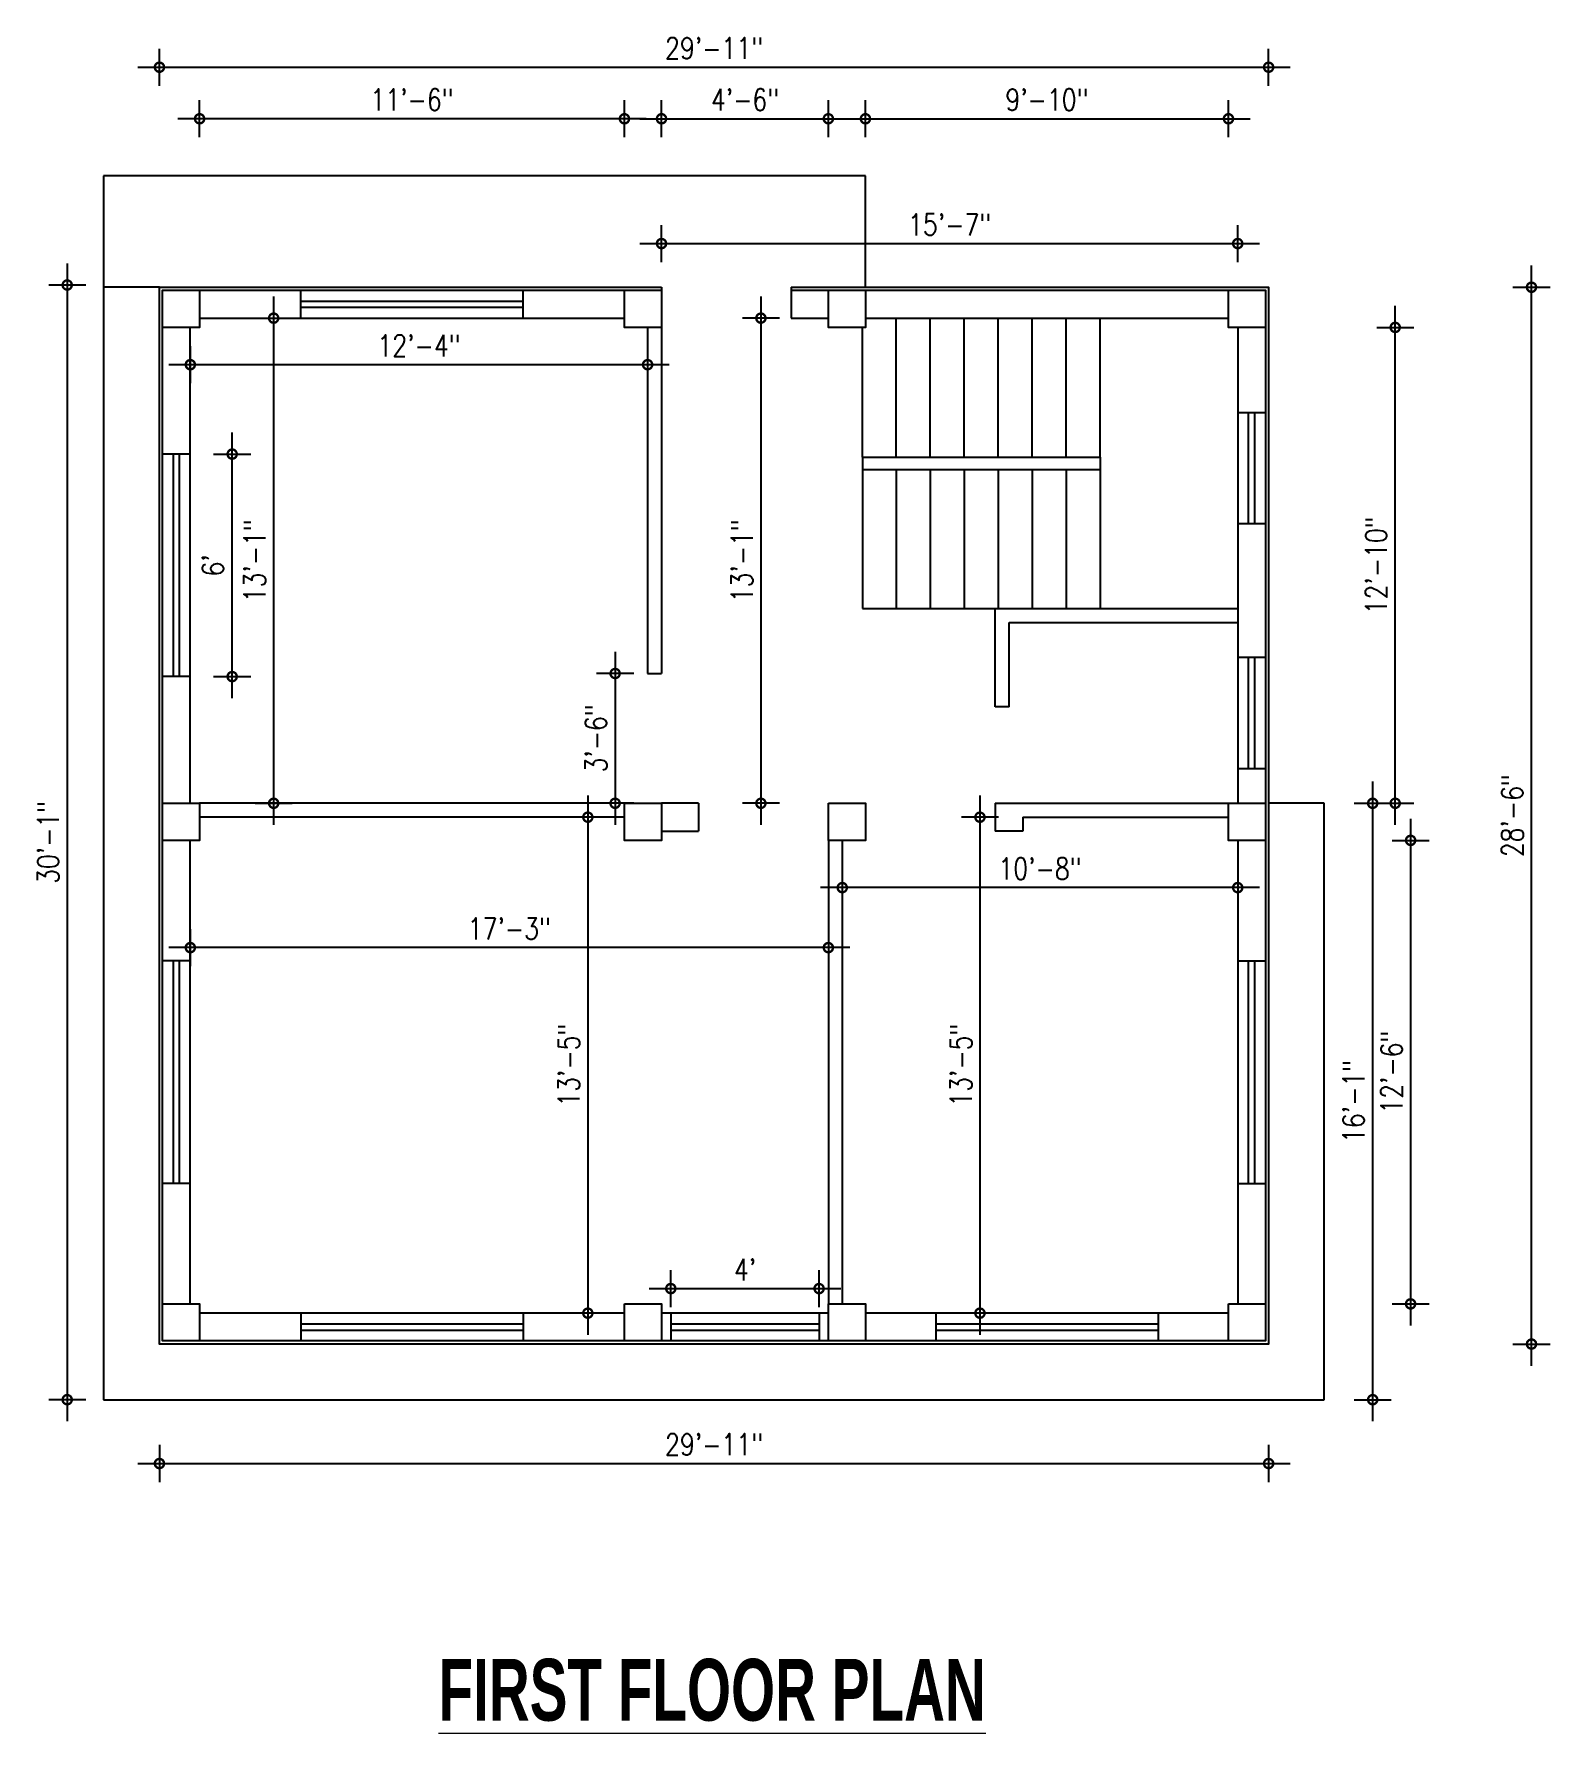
# Model space of a CAD drawing. Header units: inches. Extents: x -5000150 to -4989519, y -3262115 to -3259800.
# Drawn here: x -4991219 to -4990729, y -3262061 to -3261512 of the extents above; entities that cross this region are included whole.
import ezdxf

# ---------------------------------------------------------------- set-up
doc = ezdxf.new("R2010")
doc.units = ezdxf.units.IN
doc.header["$LTSCALE"] = 2
doc.header["$MEASUREMENT"] = 0
doc.header["$PDMODE"] = 34
doc.layers.get('0').update_dxf_attribs({"linetype": 'CONTINUOUS'})
doc.layers.get('DEFPOINTS').update_dxf_attribs({"color": 141, "linetype": 'CONTINUOUS'})
doc.layers.add('Text-100.w', color=254, linetype='CONTINUOUS', lineweight=9)
doc.styles.add('Arial', font='arial.ttf', dxfattribs={"width": 0.8, "height": 12})
doc.styles.add('ROMANS', font='Romans.shx', dxfattribs={"width": 0.8})
doc.dimstyles.new('8 SCALE', dxfattribs={"dimscale": 0, "dimtxt": 7, "dimasz": 6, "dimexe": 6, "dimexo": 2, "dimgap": 2, "dimtad": 1, "dimdec": 0, "dimzin": 0, "dimdsep": 46, "dimlunit": 4, "dimtxsty": 'ROMANS', "dimblk": 'DOTSMALL', "dimcen": 0, "dimdle": 7, "dimclrd": 8, "dimclre": 8, "dimclrt": 3, "dimadec": 0, "dimazin": 0, "dimtfac": 1, "dimtdec": 0, "dimtofl": 0, "dimtmove": 2, "dimatfit": 3, "dimfxl": 6, "dimfxlon": 1, "dimtolj": 1, "dimtzin": 0, "dimarcsym": 0})

# ---------------------------------------------------------------- blocks, each defined once
blk = doc.blocks.new('_DOTSMALL')
at = {"color": 0, "linetype": 'ByBlock', "const_width": 0.5}
blk.add_lwpolyline([(-0.0625, 0, 1), (0.0625, 0, 1)], format="xyb", close=True, dxfattribs=at)
blk = doc.blocks.new('*D575')
at = {"color": 8, "lineweight": -2, "ltscale": 0.5, "transparency": 16777216}
for p, q in [((-4991016.08, -3261545.1), (-4991016.08, -3261533.1)), ((-4990962.08, -3261545.1), (-4990962.08, -3261533.1)), ((-4991023.08, -3261539.1), (-4990955.08, -3261539.1))]:
    blk.add_line(p, q, dxfattribs=at)
at = {"layer": 'DEFPOINTS', "color": 0, "ltscale": 0.5, "transparency": 16777216}
for p in [(-4990962.08, -3261539.1), (-4991016.08, -3261606.62), (-4990962.08, -3261606.62)]:
    blk.add_point(p, dxfattribs=at)
at = {"color": 8, "lineweight": -2, "ltscale": 0.5, "transparency": 16777216, "xscale": 6, "yscale": 6, "zscale": 6, "rotation": 180}
blk.add_blockref('_DOTSMALL', (-4991016.08, -3261539.1), dxfattribs=at)
at = {"color": 8, "lineweight": -2, "ltscale": 0.5, "transparency": 16777216, "xscale": 6, "yscale": 6, "zscale": 6}
blk.add_blockref('_DOTSMALL', (-4990962.08, -3261539.1), dxfattribs=at)
at = {"color": 3, "ltscale": 0.5, "transparency": 16777216, "insert": (-4990989.08, -3261532.93), "char_height": 7, "attachment_point": 5, "style": 'ROMANS'}
blk.add_mtext('\\A1;4\'-6"', dxfattribs=at)
blk = doc.blocks.new('*D576')
at = {"color": 8, "lineweight": -2, "ltscale": 0.5, "transparency": 16777216}
for p, q in [((-4990950.08, -3261545.1), (-4990950.08, -3261533.1)), ((-4990832.58, -3261545.1), (-4990832.58, -3261533.1)), ((-4990957.08, -3261539.1), (-4990825.58, -3261539.1))]:
    blk.add_line(p, q, dxfattribs=at)
at = {"layer": 'DEFPOINTS', "color": 0, "ltscale": 0.5, "transparency": 16777216}
for p in [(-4990832.58, -3261539.1), (-4990950.08, -3261606.62), (-4990832.58, -3261606.62)]:
    blk.add_point(p, dxfattribs=at)
at = {"color": 8, "lineweight": -2, "ltscale": 0.5, "transparency": 16777216, "xscale": 6, "yscale": 6, "zscale": 6, "rotation": 180}
blk.add_blockref('_DOTSMALL', (-4990950.08, -3261539.1), dxfattribs=at)
at = {"color": 8, "lineweight": -2, "ltscale": 0.5, "transparency": 16777216, "xscale": 6, "yscale": 6, "zscale": 6}
blk.add_blockref('_DOTSMALL', (-4990832.58, -3261539.1), dxfattribs=at)
at = {"color": 3, "ltscale": 0.5, "transparency": 16777216, "insert": (-4990891.33, -3261532.93), "char_height": 7, "attachment_point": 5, "style": 'ROMANS'}
blk.add_mtext('\\A1;9\'-10"', dxfattribs=at)
blk = doc.blocks.new('*D577')
at = {"color": 8, "lineweight": -2, "ltscale": 0.5, "transparency": 16777216}
for p, q in [((-4991165.58, -3261545.1), (-4991165.58, -3261533.1)), ((-4991028.08, -3261545.1), (-4991028.08, -3261533.1)), ((-4991021.08, -3261539.1), (-4991172.58, -3261539.1))]:
    blk.add_line(p, q, dxfattribs=at)
at = {"layer": 'DEFPOINTS', "color": 0, "ltscale": 0.5, "transparency": 16777216}
for p in [(-4991165.58, -3261539.1), (-4991165.58, -3261606.62), (-4991028.08, -3261606.62)]:
    blk.add_point(p, dxfattribs=at)
at = {"color": 8, "lineweight": -2, "ltscale": 0.5, "transparency": 16777216, "xscale": 6, "yscale": 6, "zscale": 6, "rotation": 180}
blk.add_blockref('_DOTSMALL', (-4991165.58, -3261539.1), dxfattribs=at)
at = {"color": 8, "lineweight": -2, "ltscale": 0.5, "transparency": 16777216, "xscale": 6, "yscale": 6, "zscale": 6}
blk.add_blockref('_DOTSMALL', (-4991028.08, -3261539.1), dxfattribs=at)
at = {"color": 3, "ltscale": 0.5, "transparency": 16777216, "insert": (-4991096.83, -3261532.93), "char_height": 7, "attachment_point": 5, "style": 'ROMANS'}
blk.add_mtext('\\A1;11\'-6"', dxfattribs=at)
blk = doc.blocks.new('*D578')
at = {"color": 8, "lineweight": -2, "ltscale": 0.5, "transparency": 16777216}
for p, q in [((-4991178.58, -3261528.42), (-4991178.58, -3261516.42)), ((-4990819.58, -3261528.42), (-4990819.58, -3261516.42)), ((-4991185.58, -3261522.42), (-4990812.58, -3261522.42))]:
    blk.add_line(p, q, dxfattribs=at)
at = {"layer": 'DEFPOINTS', "color": 0, "ltscale": 0.5, "transparency": 16777216}
for p in [(-4990819.58, -3261522.42), (-4991178.58, -3261593.62), (-4990819.58, -3261593.62)]:
    blk.add_point(p, dxfattribs=at)
at = {"color": 8, "lineweight": -2, "ltscale": 0.5, "transparency": 16777216, "xscale": 6, "yscale": 6, "zscale": 6, "rotation": 180}
blk.add_blockref('_DOTSMALL', (-4991178.58, -3261522.42), dxfattribs=at)
at = {"color": 8, "lineweight": -2, "ltscale": 0.5, "transparency": 16777216, "xscale": 6, "yscale": 6, "zscale": 6}
blk.add_blockref('_DOTSMALL', (-4990819.58, -3261522.42), dxfattribs=at)
at = {"color": 3, "ltscale": 0.5, "transparency": 16777216, "insert": (-4990999.08, -3261516.25), "char_height": 7, "attachment_point": 5, "style": 'ROMANS'}
blk.add_mtext('\\A1;29\'-11"', dxfattribs=at)
blk = doc.blocks.new('*D579')
at = {"color": 8, "lineweight": -2, "ltscale": 0.5, "transparency": 16777216}
for p, q in [((-4990734.5, -3261942.62), (-4990734.5, -3261586.62)), ((-4990740.5, -3261593.62), (-4990728.5, -3261593.62)), ((-4990740.5, -3261935.62), (-4990728.5, -3261935.62))]:
    blk.add_line(p, q, dxfattribs=at)
at = {"layer": 'DEFPOINTS', "color": 0, "ltscale": 0.5, "transparency": 16777216}
for p in [(-4990819.58, -3261593.62), (-4990734.5, -3261593.62), (-4990819.58, -3261935.62)]:
    blk.add_point(p, dxfattribs=at)
at = {"color": 8, "lineweight": -2, "ltscale": 0.5, "transparency": 16777216, "xscale": 6, "yscale": 6, "zscale": 6}
for p, rotation in [((-4990734.5, -3261593.62), 90), ((-4990734.5, -3261935.62), 270)]:
    blk.add_blockref('_DOTSMALL', p, dxfattribs=dict(at, rotation=rotation))
at = {"color": 3, "ltscale": 0.5, "transparency": 16777216, "insert": (-4990740.67, -3261764.62), "char_height": 7, "attachment_point": 5, "rotation": 90, "style": 'ROMANS'}
blk.add_mtext('\\A1;28\'-6"', dxfattribs=at)
blk = doc.blocks.new('*D580')
at = {"color": 8, "lineweight": -2, "ltscale": 0.5, "transparency": 16777216}
for p, q in [((-4990778.61, -3261767.62), (-4990778.61, -3261599.62)), ((-4990784.61, -3261606.62), (-4990772.61, -3261606.62)), ((-4990784.61, -3261760.62), (-4990772.61, -3261760.62))]:
    blk.add_line(p, q, dxfattribs=at)
at = {"layer": 'DEFPOINTS', "color": 0, "ltscale": 0.5, "transparency": 16777216}
for p in [(-4990832.58, -3261606.62), (-4990778.61, -3261606.62), (-4990832.58, -3261760.62)]:
    blk.add_point(p, dxfattribs=at)
at = {"color": 8, "lineweight": -2, "ltscale": 0.5, "transparency": 16777216, "xscale": 6, "yscale": 6, "zscale": 6}
for p, rotation in [((-4990778.61, -3261606.62), 90), ((-4990778.61, -3261760.62), 270)]:
    blk.add_blockref('_DOTSMALL', p, dxfattribs=dict(at, rotation=rotation))
at = {"color": 3, "ltscale": 0.5, "transparency": 16777216, "insert": (-4990784.78, -3261683.62), "char_height": 7, "attachment_point": 5, "rotation": 90, "style": 'ROMANS'}
blk.add_mtext('\\A1;12\'-10"', dxfattribs=at)
blk = doc.blocks.new('*D581')
at = {"color": 8, "lineweight": -2, "ltscale": 0.5, "transparency": 16777216}
for p, q in [((-4990773.63, -3261765.62), (-4990773.63, -3261929.62)), ((-4990779.63, -3261772.62), (-4990767.63, -3261772.62)), ((-4990779.63, -3261922.62), (-4990767.63, -3261922.62))]:
    blk.add_line(p, q, dxfattribs=at)
at = {"layer": 'DEFPOINTS', "color": 0, "ltscale": 0.5, "transparency": 16777216}
for p in [(-4990832.58, -3261772.62), (-4990832.58, -3261922.62), (-4990773.63, -3261922.62)]:
    blk.add_point(p, dxfattribs=at)
at = {"color": 8, "lineweight": -2, "ltscale": 0.5, "transparency": 16777216, "xscale": 6, "yscale": 6, "zscale": 6}
for p, rotation in [((-4990773.63, -3261772.62), 90), ((-4990773.63, -3261922.62), 270)]:
    blk.add_blockref('_DOTSMALL', p, dxfattribs=dict(at, rotation=rotation))
at = {"color": 3, "ltscale": 0.5, "transparency": 16777216, "insert": (-4990779.79, -3261847.62), "char_height": 7, "attachment_point": 5, "rotation": 90, "style": 'ROMANS'}
blk.add_mtext('\\A1;12\'-6"', dxfattribs=at)
blk = doc.blocks.new('*D631')
at = {"color": 8, "lineweight": -2, "ltscale": 0.5, "transparency": 16777216}
for p, q in [((-4991208.43, -3261585.9), (-4991208.43, -3261960.62)), ((-4991202.43, -3261592.9), (-4991214.43, -3261592.9)), ((-4991202.43, -3261953.62), (-4991214.43, -3261953.62))]:
    blk.add_line(p, q, dxfattribs=at)
at = {"layer": 'DEFPOINTS', "color": 0, "ltscale": 0.5, "transparency": 16777216}
for p in [(-4991196.72, -3261592.9), (-4991208.43, -3261953.62), (-4991196.72, -3261953.62)]:
    blk.add_point(p, dxfattribs=at)
at = {"color": 8, "lineweight": -2, "ltscale": 0.5, "transparency": 16777216, "xscale": 6, "yscale": 6, "zscale": 6}
for p, rotation in [((-4991208.43, -3261592.9), 90), ((-4991208.43, -3261953.62), 270)]:
    blk.add_blockref('_DOTSMALL', p, dxfattribs=dict(at, rotation=rotation))
at = {"color": 3, "ltscale": 0.5, "transparency": 16777216, "insert": (-4991214.59, -3261773.26), "char_height": 7, "attachment_point": 5, "rotation": 90, "style": 'ROMANS'}
blk.add_mtext('\\A1;30\'-1"', dxfattribs=at)
blk = doc.blocks.new('*D632')
at = {"color": 8, "lineweight": -2, "ltscale": 0.5, "transparency": 16777216}
for p, q in [((-4991178.58, -3261968.28), (-4991178.58, -3261980.28)), ((-4990819.58, -3261968.28), (-4990819.58, -3261980.28)), ((-4991185.58, -3261974.28), (-4990812.58, -3261974.28))]:
    blk.add_line(p, q, dxfattribs=at)
at = {"layer": 'DEFPOINTS', "color": 0, "ltscale": 0.5, "transparency": 16777216}
for p in [(-4991178.58, -3261935.62), (-4990819.58, -3261935.62), (-4990819.58, -3261974.28)]:
    blk.add_point(p, dxfattribs=at)
at = {"color": 8, "lineweight": -2, "ltscale": 0.5, "transparency": 16777216, "xscale": 6, "yscale": 6, "zscale": 6, "rotation": 180}
blk.add_blockref('_DOTSMALL', (-4991178.58, -3261974.28), dxfattribs=at)
at = {"color": 8, "lineweight": -2, "ltscale": 0.5, "transparency": 16777216, "xscale": 6, "yscale": 6, "zscale": 6}
blk.add_blockref('_DOTSMALL', (-4990819.58, -3261974.28), dxfattribs=at)
at = {"color": 3, "ltscale": 0.5, "transparency": 16777216, "insert": (-4990999.08, -3261968.11), "char_height": 7, "attachment_point": 5, "style": 'ROMANS'}
blk.add_mtext('\\A1;29\'-11"', dxfattribs=at)
blk = doc.blocks.new('*D633')
at = {"color": 8, "lineweight": -2, "ltscale": 0.5, "transparency": 16777216}
for p, q in [((-4990785.9, -3261960.62), (-4990785.9, -3261753.62)), ((-4990791.9, -3261760.62), (-4990779.9, -3261760.62)), ((-4990791.9, -3261953.62), (-4990779.9, -3261953.62))]:
    blk.add_line(p, q, dxfattribs=at)
at = {"layer": 'DEFPOINTS', "color": 0, "ltscale": 0.5, "transparency": 16777216}
for p in [(-4990801.58, -3261760.62), (-4990785.9, -3261760.62), (-4990801.58, -3261953.62)]:
    blk.add_point(p, dxfattribs=at)
at = {"color": 8, "lineweight": -2, "ltscale": 0.5, "transparency": 16777216, "xscale": 6, "yscale": 6, "zscale": 6}
for p, rotation in [((-4990785.9, -3261760.62), 90), ((-4990785.9, -3261953.62), 270)]:
    blk.add_blockref('_DOTSMALL', p, dxfattribs=dict(at, rotation=rotation))
at = {"color": 3, "ltscale": 0.5, "transparency": 16777216, "insert": (-4990792.07, -3261857.12), "char_height": 7, "attachment_point": 5, "rotation": 90, "style": 'ROMANS'}
blk.add_mtext('\\A1;16\'-1"', dxfattribs=at)
blk = doc.blocks.new('*D640')
at = {"color": 8, "lineweight": -2, "ltscale": 0.5, "transparency": 16777216}
for p, q in [((-4991141.61, -3261596.62), (-4991141.61, -3261767.62)), ((-4991147.61, -3261603.62), (-4991135.61, -3261603.62)), ((-4991147.61, -3261760.62), (-4991135.61, -3261760.62))]:
    blk.add_line(p, q, dxfattribs=at)
at = {"layer": 'DEFPOINTS', "color": 0, "ltscale": 0.5, "transparency": 16777216}
for p in [(-4991165.58, -3261603.62), (-4991165.58, -3261760.62), (-4991141.61, -3261760.62)]:
    blk.add_point(p, dxfattribs=at)
at = {"color": 8, "lineweight": -2, "ltscale": 0.5, "transparency": 16777216, "xscale": 6, "yscale": 6, "zscale": 6}
for p, rotation in [((-4991141.61, -3261603.62), 90), ((-4991141.61, -3261760.62), 270)]:
    blk.add_blockref('_DOTSMALL', p, dxfattribs=dict(at, rotation=rotation))
at = {"color": 3, "ltscale": 0.5, "transparency": 16777216, "insert": (-4991147.78, -3261682.12), "char_height": 7, "attachment_point": 5, "rotation": 90, "style": 'ROMANS'}
blk.add_mtext('\\A1;13\'-1"', dxfattribs=at)
blk = doc.blocks.new('*D641')
at = {"color": 8, "lineweight": -2, "ltscale": 0.5, "transparency": 16777216}
for p, q in [((-4991168.58, -3261612.68), (-4991168.58, -3261624.68)), ((-4991020.58, -3261612.68), (-4991020.58, -3261624.68)), ((-4991013.58, -3261618.68), (-4991175.58, -3261618.68))]:
    blk.add_line(p, q, dxfattribs=at)
at = {"layer": 'DEFPOINTS', "color": 0, "ltscale": 0.5, "transparency": 16777216}
for p in [(-4991168.58, -3261606.62), (-4991020.58, -3261606.62), (-4991168.58, -3261618.68)]:
    blk.add_point(p, dxfattribs=at)
at = {"color": 8, "lineweight": -2, "ltscale": 0.5, "transparency": 16777216, "xscale": 6, "yscale": 6, "zscale": 6, "rotation": 180}
blk.add_blockref('_DOTSMALL', (-4991168.58, -3261618.68), dxfattribs=at)
at = {"color": 8, "lineweight": -2, "ltscale": 0.5, "transparency": 16777216, "xscale": 6, "yscale": 6, "zscale": 6}
blk.add_blockref('_DOTSMALL', (-4991020.58, -3261618.68), dxfattribs=at)
at = {"color": 3, "ltscale": 0.5, "transparency": 16777216, "insert": (-4991094.58, -3261612.51), "char_height": 7, "attachment_point": 5, "style": 'ROMANS'}
blk.add_mtext('\\A1;12\'-4"', dxfattribs=at)
blk = doc.blocks.new('*D642')
at = {"color": 8, "lineweight": -2, "ltscale": 0.5, "transparency": 16777216}
for p, q in [((-4991039.92, -3261758.12), (-4991039.92, -3261932.62)), ((-4991033.92, -3261765.12), (-4991045.92, -3261765.12)), ((-4991033.92, -3261925.62), (-4991045.92, -3261925.62))]:
    blk.add_line(p, q, dxfattribs=at)
at = {"layer": 'DEFPOINTS', "color": 0, "ltscale": 0.5, "transparency": 16777216}
for p in [(-4991028.08, -3261765.12), (-4991039.92, -3261925.62), (-4991028.08, -3261925.62)]:
    blk.add_point(p, dxfattribs=at)
at = {"color": 8, "lineweight": -2, "ltscale": 0.5, "transparency": 16777216, "xscale": 6, "yscale": 6, "zscale": 6}
for p, rotation in [((-4991039.92, -3261765.12), 90), ((-4991039.92, -3261925.62), 270)]:
    blk.add_blockref('_DOTSMALL', p, dxfattribs=dict(at, rotation=rotation))
at = {"color": 3, "ltscale": 0.5, "transparency": 16777216, "insert": (-4991046.08, -3261845.37), "char_height": 7, "attachment_point": 5, "rotation": 90, "style": 'ROMANS'}
blk.add_mtext('\\A1;13\'-5"', dxfattribs=at)
blk = doc.blocks.new('*D643')
at = {"color": 8, "lineweight": -2, "ltscale": 0.5, "transparency": 16777216}
for p, q in [((-4991168.58, -3261801.33), (-4991168.58, -3261813.33)), ((-4990962.08, -3261801.33), (-4990962.08, -3261813.33)), ((-4990955.08, -3261807.33), (-4991175.58, -3261807.33))]:
    blk.add_line(p, q, dxfattribs=at)
at = {"layer": 'DEFPOINTS', "color": 0, "ltscale": 0.5, "transparency": 16777216}
for p in [(-4991168.58, -3261772.62), (-4990962.08, -3261772.62), (-4991168.58, -3261807.33)]:
    blk.add_point(p, dxfattribs=at)
at = {"color": 8, "lineweight": -2, "ltscale": 0.5, "transparency": 16777216, "xscale": 6, "yscale": 6, "zscale": 6, "rotation": 180}
blk.add_blockref('_DOTSMALL', (-4991168.58, -3261807.33), dxfattribs=at)
at = {"color": 8, "lineweight": -2, "ltscale": 0.5, "transparency": 16777216, "xscale": 6, "yscale": 6, "zscale": 6}
blk.add_blockref('_DOTSMALL', (-4990962.08, -3261807.33), dxfattribs=at)
at = {"color": 3, "ltscale": 0.5, "transparency": 16777216, "insert": (-4991065.33, -3261801.17), "char_height": 7, "attachment_point": 5, "style": 'ROMANS'}
blk.add_mtext('\\A1;17\'-3"', dxfattribs=at)
blk = doc.blocks.new('*D644')
at = {"color": 8, "lineweight": -2, "ltscale": 0.5, "transparency": 16777216}
for p, q in [((-4990957.58, -3261781.91), (-4990957.58, -3261793.91)), ((-4990829.58, -3261781.91), (-4990829.58, -3261793.91)), ((-4990822.58, -3261787.91), (-4990964.58, -3261787.91))]:
    blk.add_line(p, q, dxfattribs=at)
at = {"layer": 'DEFPOINTS', "color": 0, "ltscale": 0.5, "transparency": 16777216}
for p in [(-4990957.58, -3261772.62), (-4990829.58, -3261772.62), (-4990957.58, -3261787.91)]:
    blk.add_point(p, dxfattribs=at)
at = {"color": 8, "lineweight": -2, "ltscale": 0.5, "transparency": 16777216, "xscale": 6, "yscale": 6, "zscale": 6, "rotation": 180}
blk.add_blockref('_DOTSMALL', (-4990957.58, -3261787.91), dxfattribs=at)
at = {"color": 8, "lineweight": -2, "ltscale": 0.5, "transparency": 16777216, "xscale": 6, "yscale": 6, "zscale": 6}
blk.add_blockref('_DOTSMALL', (-4990829.58, -3261787.91), dxfattribs=at)
at = {"color": 3, "ltscale": 0.5, "transparency": 16777216, "insert": (-4990893.58, -3261781.75), "char_height": 7, "attachment_point": 5, "style": 'ROMANS'}
blk.add_mtext('\\A1;10\'-8"', dxfattribs=at)
blk = doc.blocks.new('*D645')
at = {"color": 8, "lineweight": -2, "ltscale": 0.5, "transparency": 16777216}
for p, q in [((-4990913.01, -3261758.12), (-4990913.01, -3261932.62)), ((-4990907.01, -3261765.12), (-4990919.01, -3261765.12)), ((-4990907.01, -3261925.62), (-4990919.01, -3261925.62))]:
    blk.add_line(p, q, dxfattribs=at)
at = {"layer": 'DEFPOINTS', "color": 0, "ltscale": 0.5, "transparency": 16777216}
for p in [(-4990899.08, -3261765.12), (-4990913.01, -3261925.62), (-4990899.08, -3261925.62)]:
    blk.add_point(p, dxfattribs=at)
at = {"color": 8, "lineweight": -2, "ltscale": 0.5, "transparency": 16777216, "xscale": 6, "yscale": 6, "zscale": 6}
for p, rotation in [((-4990913.01, -3261765.12), 90), ((-4990913.01, -3261925.62), 270)]:
    blk.add_blockref('_DOTSMALL', p, dxfattribs=dict(at, rotation=rotation))
at = {"color": 3, "ltscale": 0.5, "transparency": 16777216, "insert": (-4990919.18, -3261845.37), "char_height": 7, "attachment_point": 5, "rotation": 90, "style": 'ROMANS'}
blk.add_mtext('\\A1;13\'-5"', dxfattribs=at)
blk = doc.blocks.new('*D646')
at = {"color": 8, "lineweight": -2, "ltscale": 0.5, "transparency": 16777216}
for p, q in [((-4991031.09, -3261711.62), (-4991031.09, -3261767.62)), ((-4991025.09, -3261718.62), (-4991037.09, -3261718.62)), ((-4991025.09, -3261760.62), (-4991037.09, -3261760.62))]:
    blk.add_line(p, q, dxfattribs=at)
at = {"layer": 'DEFPOINTS', "color": 0, "ltscale": 0.5, "transparency": 16777216}
for p in [(-4991016.08, -3261718.62), (-4991031.09, -3261760.62), (-4991016.08, -3261760.62)]:
    blk.add_point(p, dxfattribs=at)
at = {"color": 8, "lineweight": -2, "ltscale": 0.5, "transparency": 16777216, "xscale": 6, "yscale": 6, "zscale": 6}
for p, rotation in [((-4991031.09, -3261718.62), 90), ((-4991031.09, -3261760.62), 270)]:
    blk.add_blockref('_DOTSMALL', p, dxfattribs=dict(at, rotation=rotation))
at = {"color": 3, "ltscale": 0.5, "transparency": 16777216, "insert": (-4991037.25, -3261739.62), "char_height": 7, "attachment_point": 5, "rotation": 90, "style": 'ROMANS'}
blk.add_mtext('\\A1;3\'-6"', dxfattribs=at)
blk = doc.blocks.new('*D647')
at = {"color": 8, "lineweight": -2, "ltscale": 0.5, "transparency": 16777216}
for p, q in [((-4991155.04, -3261726.62), (-4991155.04, -3261640.62)), ((-4991161.04, -3261647.62), (-4991149.04, -3261647.62)), ((-4991161.04, -3261719.62), (-4991149.04, -3261719.62))]:
    blk.add_line(p, q, dxfattribs=at)
at = {"layer": 'DEFPOINTS', "color": 0, "ltscale": 0.5, "transparency": 16777216}
for p in [(-4991174.08, -3261647.62), (-4991155.04, -3261647.62), (-4991174.08, -3261719.62)]:
    blk.add_point(p, dxfattribs=at)
at = {"color": 8, "lineweight": -2, "ltscale": 0.5, "transparency": 16777216, "xscale": 6, "yscale": 6, "zscale": 6}
for p, rotation in [((-4991155.04, -3261647.62), 90), ((-4991155.04, -3261719.62), 270)]:
    blk.add_blockref('_DOTSMALL', p, dxfattribs=dict(at, rotation=rotation))
at = {"color": 3, "ltscale": 0.5, "transparency": 16777216, "insert": (-4991161.21, -3261683.62), "char_height": 7, "attachment_point": 5, "rotation": 90, "style": 'ROMANS'}
blk.add_mtext("\\A1;6'", dxfattribs=at)
blk = doc.blocks.new('*D648')
at = {"color": 8, "lineweight": -2, "ltscale": 0.5, "transparency": 16777216}
for p, q in [((-4991013.08, -3261923.67), (-4991013.08, -3261911.67)), ((-4990965.08, -3261923.67), (-4990965.08, -3261911.67)), ((-4991020.08, -3261917.67), (-4990958.08, -3261917.67))]:
    blk.add_line(p, q, dxfattribs=at)
at = {"layer": 'DEFPOINTS', "color": 0, "ltscale": 0.5, "transparency": 16777216}
for p in [(-4990965.08, -3261917.67), (-4991013.08, -3261931.12), (-4990965.08, -3261931.12)]:
    blk.add_point(p, dxfattribs=at)
at = {"color": 8, "lineweight": -2, "ltscale": 0.5, "transparency": 16777216, "xscale": 6, "yscale": 6, "zscale": 6, "rotation": 180}
blk.add_blockref('_DOTSMALL', (-4991013.08, -3261917.67), dxfattribs=at)
at = {"color": 8, "lineweight": -2, "ltscale": 0.5, "transparency": 16777216, "xscale": 6, "yscale": 6, "zscale": 6}
blk.add_blockref('_DOTSMALL', (-4990965.08, -3261917.67), dxfattribs=at)
at = {"color": 3, "ltscale": 0.5, "transparency": 16777216, "insert": (-4990989.08, -3261911.51), "char_height": 7, "attachment_point": 5, "style": 'ROMANS'}
blk.add_mtext("\\A1;4'", dxfattribs=at)
blk = doc.blocks.new('*D653')
at = {"color": 8, "lineweight": -2, "ltscale": 0.5, "transparency": 16777216}
for p, q in [((-4991016.08, -3261585.49), (-4991016.08, -3261573.49)), ((-4990829.58, -3261585.49), (-4990829.58, -3261573.49)), ((-4991023.08, -3261579.49), (-4990822.58, -3261579.49))]:
    blk.add_line(p, q, dxfattribs=at)
at = {"layer": 'DEFPOINTS', "color": 0, "ltscale": 0.5, "transparency": 16777216}
for p in [(-4990829.58, -3261579.49), (-4991016.08, -3261606.62), (-4990829.58, -3261606.62)]:
    blk.add_point(p, dxfattribs=at)
at = {"color": 8, "lineweight": -2, "ltscale": 0.5, "transparency": 16777216, "xscale": 6, "yscale": 6, "zscale": 6, "rotation": 180}
blk.add_blockref('_DOTSMALL', (-4991016.08, -3261579.49), dxfattribs=at)
at = {"color": 8, "lineweight": -2, "ltscale": 0.5, "transparency": 16777216, "xscale": 6, "yscale": 6, "zscale": 6}
blk.add_blockref('_DOTSMALL', (-4990829.58, -3261579.49), dxfattribs=at)
at = {"color": 3, "ltscale": 0.5, "transparency": 16777216, "insert": (-4990922.83, -3261573.33), "char_height": 7, "attachment_point": 5, "style": 'ROMANS'}
blk.add_mtext('\\A1;15\'-7"', dxfattribs=at)
blk = doc.blocks.new('*D654')
at = {"color": 8, "lineweight": -2, "ltscale": 0.5, "transparency": 16777216}
for p, q in [((-4990983.91, -3261596.62), (-4990983.91, -3261767.62)), ((-4990977.91, -3261603.62), (-4990989.91, -3261603.62)), ((-4990977.91, -3261760.62), (-4990989.91, -3261760.62))]:
    blk.add_line(p, q, dxfattribs=at)
at = {"layer": 'DEFPOINTS', "color": 0, "ltscale": 0.5, "transparency": 16777216}
for p in [(-4990962.08, -3261603.62), (-4990983.91, -3261760.62), (-4990962.08, -3261760.62)]:
    blk.add_point(p, dxfattribs=at)
at = {"color": 8, "lineweight": -2, "ltscale": 0.5, "transparency": 16777216, "xscale": 6, "yscale": 6, "zscale": 6}
for p, rotation in [((-4990983.91, -3261603.62), 90), ((-4990983.91, -3261760.62), 270)]:
    blk.add_blockref('_DOTSMALL', p, dxfattribs=dict(at, rotation=rotation))
at = {"color": 3, "ltscale": 0.5, "transparency": 16777216, "insert": (-4990990.07, -3261682.12), "char_height": 7, "attachment_point": 5, "rotation": 90, "style": 'ROMANS'}
blk.add_mtext('\\A1;13\'-1"', dxfattribs=at)

msp = doc.modelspace()

# ---------------------------------------------------------------- linework, layer by layer
at = {"ltscale": 0.5}
for p, q in [((-4991178.72, -3261557.62), (-4991196.72, -3261557.62)), ((-4991196.72, -3261557.62), (-4991196.72, -3261935.62)), ((-4990950.08, -3261557.62), (-4991178.72, -3261557.62)), ((-4990950.08, -3261593.62), (-4990950.08, -3261557.62)), ((-4991178.58, -3261593.62), (-4991196.72, -3261593.62)), ((-4991132.83, -3261603.62), (-4991132.83, -3261594.62)), ((-4991060.83, -3261603.62), (-4991060.83, -3261594.62)), ((-4991016.08, -3261593.62), (-4991016.08, -3261603.62)), ((-4990974.08, -3261593.62), (-4990974.08, -3261603.62)), ((-4991132.83, -3261598.12), (-4991060.83, -3261598.12)), ((-4991132.83, -3261600.12), (-4991060.83, -3261600.12)), ((-4991165.58, -3261603.62), (-4991028.08, -3261603.62)), ((-4990974.08, -3261603.62), (-4990962.08, -3261603.62)), ((-4990950.08, -3261603.62), (-4990832.58, -3261603.62)), ((-4990940.08, -3261648.62), (-4990940.08, -3261603.62)), ((-4990929.08, -3261648.62), (-4990929.08, -3261603.62)), ((-4990918.08, -3261648.62), (-4990918.08, -3261603.62)), ((-4990907.08, -3261648.62), (-4990907.08, -3261603.62)), ((-4990896.08, -3261648.62), (-4990896.08, -3261603.62)), ((-4990885.08, -3261648.62), (-4990885.08, -3261603.62)), ((-4990874.08, -3261648.62), (-4990874.08, -3261603.62)), ((-4991168.58, -3261760.62), (-4991168.58, -3261606.62)), ((-4991020.58, -3261606.62), (-4991020.58, -3261718.62)), ((-4991016.08, -3261606.62), (-4991016.08, -3261718.62)), ((-4990951.08, -3261648.62), (-4990951.08, -3261606.62)), ((-4990829.58, -3261606.62), (-4990829.58, -3261760.62)), ((-4990829.58, -3261634.12), (-4990820.58, -3261634.12)), ((-4990826.08, -3261670.12), (-4990826.08, -3261634.12)), ((-4990824.08, -3261670.12), (-4990824.08, -3261634.12)), ((-4991168.58, -3261647.62), (-4991177.58, -3261647.62)), ((-4991174.08, -3261719.62), (-4991174.08, -3261647.62)), ((-4991172.08, -3261719.62), (-4991172.08, -3261647.62)), ((-4990951.08, -3261648.62), (-4990874.08, -3261648.62)), ((-4990951.08, -3261648.62), (-4990951.08, -3261652.62)), ((-4990874.08, -3261648.62), (-4990874.08, -3261652.62)), ((-4990951.08, -3261652.62), (-4990874.08, -3261652.62)), ((-4990951.08, -3261652.62), (-4990951.08, -3261697.62)), ((-4990940.08, -3261652.62), (-4990940.08, -3261697.62)), ((-4990929.08, -3261652.62), (-4990929.08, -3261697.62)), ((-4990918.08, -3261652.62), (-4990918.08, -3261697.62)), ((-4990907.08, -3261652.62), (-4990907.08, -3261697.62)), ((-4990896.08, -3261652.62), (-4990896.08, -3261697.62)), ((-4990885.08, -3261652.62), (-4990885.08, -3261697.62)), ((-4990874.08, -3261652.62), (-4990874.08, -3261697.62)), ((-4990829.58, -3261670.12), (-4990820.58, -3261670.12)), ((-4990951.08, -3261697.62), (-4990829.58, -3261697.62)), ((-4990908.08, -3261729.37), (-4990908.08, -3261697.62)), ((-4990903.58, -3261729.37), (-4990903.58, -3261702.12)), ((-4990903.58, -3261702.12), (-4990829.58, -3261702.12)), ((-4990829.58, -3261713.37), (-4990820.58, -3261713.37)), ((-4990826.08, -3261749.37), (-4990826.08, -3261713.37)), ((-4990824.08, -3261749.37), (-4990824.08, -3261713.37)), ((-4991168.58, -3261719.62), (-4991177.58, -3261719.62)), ((-4991020.58, -3261718.62), (-4991016.08, -3261718.62)), ((-4990903.58, -3261729.37), (-4990908.08, -3261729.37)), ((-4990829.58, -3261749.37), (-4990820.58, -3261749.37)), ((-4991028.08, -3261760.62), (-4991165.58, -3261760.62)), ((-4991028.08, -3261765.12), (-4991165.58, -3261765.12)), ((-4991004.08, -3261760.62), (-4991016.08, -3261760.62)), ((-4991004.08, -3261760.62), (-4991004.08, -3261769.62)), ((-4990908.08, -3261760.62), (-4990832.58, -3261760.62)), ((-4990908.08, -3261760.62), (-4990908.08, -3261769.62)), ((-4990899.08, -3261765.12), (-4990832.58, -3261765.12)), ((-4990899.08, -3261765.12), (-4990899.08, -3261769.62)), ((-4990801.58, -3261760.62), (-4990819.58, -3261760.62)), ((-4990801.58, -3261953.62), (-4990801.58, -3261760.62)), ((-4991016.08, -3261769.62), (-4991004.08, -3261769.62)), ((-4990899.08, -3261769.62), (-4990908.08, -3261769.62)), ((-4991168.58, -3261922.62), (-4991168.58, -3261772.62)), ((-4990962.08, -3261772.62), (-4990962.08, -3261922.62)), ((-4990957.58, -3261772.62), (-4990957.58, -3261922.62)), ((-4990829.58, -3261772.62), (-4990829.58, -3261922.62)), ((-4991168.58, -3261811.62), (-4991177.58, -3261811.62)), ((-4991174.08, -3261883.62), (-4991174.08, -3261811.62)), ((-4991172.08, -3261883.62), (-4991172.08, -3261811.62)), ((-4990829.58, -3261811.62), (-4990820.58, -3261811.62)), ((-4990826.08, -3261883.62), (-4990826.08, -3261811.62)), ((-4990824.08, -3261883.62), (-4990824.08, -3261811.62)), ((-4991168.58, -3261883.62), (-4991177.58, -3261883.62)), ((-4990829.58, -3261883.62), (-4990820.58, -3261883.62)), ((-4991028.08, -3261925.62), (-4991165.58, -3261925.62)), ((-4991132.83, -3261925.62), (-4991132.83, -3261934.62)), ((-4991132.83, -3261929.12), (-4991060.83, -3261929.12)), ((-4991060.83, -3261925.62), (-4991060.83, -3261934.62)), ((-4990962.08, -3261925.62), (-4991016.08, -3261925.62)), ((-4991013.08, -3261925.62), (-4991013.08, -3261934.62)), ((-4991013.08, -3261929.12), (-4990965.08, -3261929.12)), ((-4990965.08, -3261925.62), (-4990965.08, -3261934.62)), ((-4990832.58, -3261925.62), (-4990950.08, -3261925.62)), ((-4990927.33, -3261925.62), (-4990927.33, -3261934.62)), ((-4990927.33, -3261929.12), (-4990855.33, -3261929.12)), ((-4990855.33, -3261925.62), (-4990855.33, -3261934.62)), ((-4991196.72, -3261935.62), (-4991196.72, -3261953.62)), ((-4991132.83, -3261931.12), (-4991060.83, -3261931.12)), ((-4991013.08, -3261931.12), (-4990965.08, -3261931.12)), ((-4990927.33, -3261931.12), (-4990855.33, -3261931.12)), ((-4991196.72, -3261953.62), (-4990819.58, -3261953.62)), ((-4990819.58, -3261953.62), (-4990801.58, -3261953.62))]:
    msp.add_line(p, q, dxfattribs=at)
for points in [[(-4990974.08, -3261593.62), (-4990819.58, -3261593.62), (-4990819.58, -3261935.62), (-4991178.58, -3261935.62), (-4991178.58, -3261593.62), (-4991016.08, -3261593.62)], [(-4990974.08, -3261594.62), (-4990820.58, -3261594.62), (-4990820.58, -3261934.62), (-4991177.58, -3261934.62), (-4991177.58, -3261594.62), (-4991016.08, -3261594.62)]]:
    msp.add_lwpolyline(points, dxfattribs=at)
for points in [[(-4991177.58, -3261594.62), (-4991165.58, -3261594.62), (-4991165.58, -3261606.62), (-4991177.58, -3261606.62)], [(-4991028.08, -3261594.62), (-4991016.08, -3261594.62), (-4991016.08, -3261606.62), (-4991028.08, -3261606.62)], [(-4990962.08, -3261594.62), (-4990950.08, -3261594.62), (-4990950.08, -3261606.62), (-4990962.08, -3261606.62)], [(-4990832.58, -3261594.62), (-4990820.58, -3261594.62), (-4990820.58, -3261606.62), (-4990832.58, -3261606.62)], [(-4991177.58, -3261760.62), (-4991165.58, -3261760.62), (-4991165.58, -3261772.62), (-4991177.58, -3261772.62)], [(-4991028.08, -3261760.62), (-4991016.08, -3261760.62), (-4991016.08, -3261772.62), (-4991028.08, -3261772.62)], [(-4990962.08, -3261760.62), (-4990950.08, -3261760.62), (-4990950.08, -3261772.62), (-4990962.08, -3261772.62)], [(-4990832.58, -3261760.62), (-4990820.58, -3261760.62), (-4990820.58, -3261772.62), (-4990832.58, -3261772.62)], [(-4991177.58, -3261922.62), (-4991165.58, -3261922.62), (-4991165.58, -3261934.62), (-4991177.58, -3261934.62)], [(-4991028.08, -3261922.62), (-4991016.08, -3261922.62), (-4991016.08, -3261934.62), (-4991028.08, -3261934.62)], [(-4990962.08, -3261922.62), (-4990950.08, -3261922.62), (-4990950.08, -3261934.62), (-4990962.08, -3261934.62)], [(-4990832.58, -3261922.62), (-4990820.58, -3261922.62), (-4990820.58, -3261934.62), (-4990832.58, -3261934.62)]]:
    msp.add_lwpolyline(points, close=True, dxfattribs=at)

# ---------------------------------------------------------------- texts
at = {"layer": 'Text-100.w', "insert": (-4990999.69, -3262037.49), "char_height": 20, "width": 569.1024, "attachment_point": 2, "style": 'Arial'}
msp.add_mtext('\\A1;{\\fArial Narrow|b1|i0|c0|p34;\\LFIRST FLOOR PLAN}', dxfattribs=at)

# ---------------------------------------------------------------- dimensions: what is measured, and where the dimension line sits
at = {"ltscale": 0.5}
for base, p1, p2, picture, middle in [((-4990819.58, -3261522.42), (-4991178.58, -3261593.62), (-4990819.58, -3261593.62), '*D578', (-4990999.08, -3261516.25)), ((-4991165.57990708, -3261539.09961676), (-4991028.07990708, -3261606.61891815), (-4991165.57990708, -3261606.61891815), '*D577', (-4991096.82990708, -3261532.93295009)), ((-4990962.08, -3261539.1), (-4991016.08, -3261606.62), (-4990962.08, -3261606.62), '*D575', (-4990989.08, -3261532.93)), ((-4990832.57990708, -3261539.09961676), (-4990950.07990708, -3261606.61891815), (-4990832.57990708, -3261606.61891815), '*D576', (-4990891.32990708, -3261532.93295009)), ((-4990829.57990708, -3261579.49222801), (-4991016.07990708, -3261606.61891815), (-4990829.57990708, -3261606.61891815), '*D653', (-4990922.82990708, -3261573.32556135)), ((-4991168.58, -3261618.68), (-4991020.58, -3261606.62), (-4991168.58, -3261606.62), '*D641', (-4991094.58, -3261612.51)), ((-4991168.57990708, -3261807.33207479), (-4990962.07990708, -3261772.61891815), (-4991168.57990708, -3261772.61891815), '*D643', (-4991065.32990708, -3261801.16540812)), ((-4990957.58, -3261787.91), (-4990829.58, -3261772.62), (-4990957.58, -3261772.62), '*D644', (-4990893.58, -3261781.75)), ((-4990965.08, -3261917.67), (-4991013.08, -3261931.12), (-4990965.08, -3261931.12), '*D648', (-4990989.08, -3261911.51)), ((-4990819.58, -3261974.28), (-4991178.58, -3261935.62), (-4990819.58, -3261935.62), '*D632', (-4990999.08, -3261968.11))]:
    dim = msp.add_linear_dim(base=base, p1=p1, p2=p2, dimstyle='8 SCALE', override={"dimscale": 1}, dxfattribs=at)
    dim.commit()
    dim.dimension.update_dxf_attribs({"geometry": picture, "text_midpoint": middle})
for base, p1, p2, picture, middle in [((-4991208.43, -3261953.62), (-4991196.72, -3261592.9), (-4991196.72, -3261953.62), '*D631', (-4991214.59, -3261773.26)), ((-4990734.5, -3261593.62), (-4990819.58, -3261935.62), (-4990819.58, -3261593.62), '*D579', (-4990740.67, -3261764.62)), ((-4991141.61, -3261760.62), (-4991165.58, -3261603.62), (-4991165.58, -3261760.62), '*D640', (-4991147.78, -3261682.12)), ((-4990983.91, -3261760.62), (-4990962.08, -3261603.62), (-4990962.08, -3261760.62), '*D654', (-4990990.07, -3261682.12)), ((-4990778.61, -3261606.62), (-4990832.58, -3261760.62), (-4990832.58, -3261606.62), '*D580', (-4990784.78, -3261683.62)), ((-4991155.04, -3261647.62), (-4991174.08, -3261719.62), (-4991174.08, -3261647.62), '*D647', (-4991161.21, -3261683.62)), ((-4991031.09, -3261760.62), (-4991016.08, -3261718.62), (-4991016.08, -3261760.62), '*D646', (-4991037.25, -3261739.62)), ((-4990785.9, -3261760.62), (-4990801.58, -3261953.62), (-4990801.58, -3261760.62), '*D633', (-4990792.07, -3261857.12)), ((-4991039.91547491, -3261925.61891815), (-4991028.07990708, -3261765.11891815), (-4991028.07990708, -3261925.61891815), '*D642', (-4991046.08214158, -3261845.36891815)), ((-4990913.01001536, -3261925.61891815), (-4990899.07990708, -3261765.11891815), (-4990899.07990708, -3261925.61891815), '*D645', (-4990919.17668203, -3261845.36891815)), ((-4990773.63, -3261922.62), (-4990832.58, -3261772.62), (-4990832.58, -3261922.62), '*D581', (-4990779.79, -3261847.62))]:
    dim = msp.add_linear_dim(base=base, p1=p1, p2=p2, angle=90, dimstyle='8 SCALE', override={"dimscale": 1}, dxfattribs=at)
    dim.commit()
    dim.dimension.update_dxf_attribs({"geometry": picture, "text_midpoint": middle})

doc.saveas('drawing.dxf')
